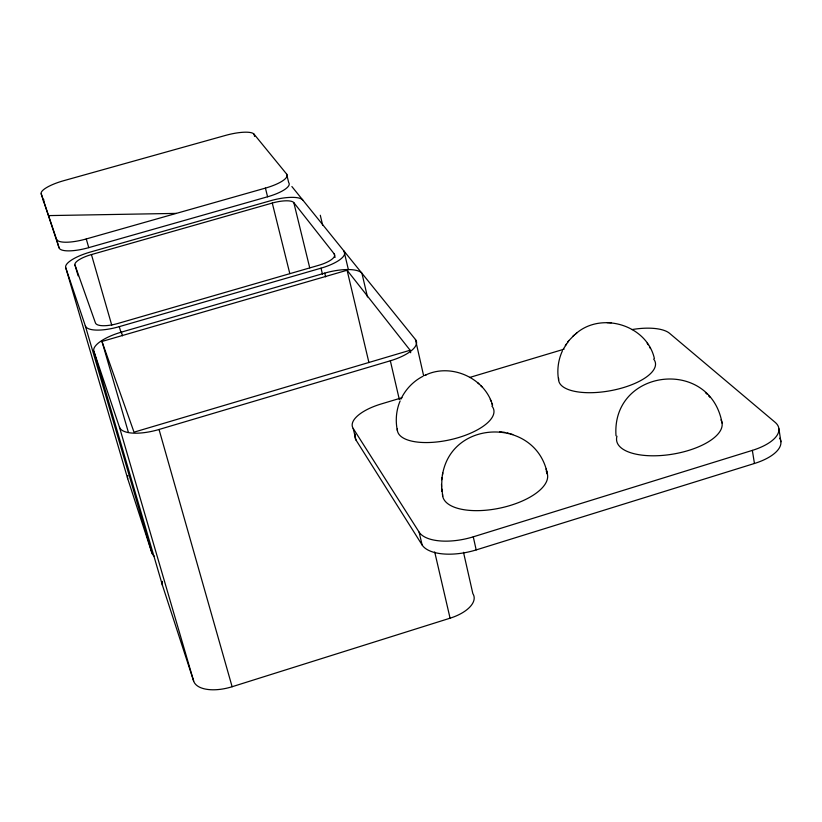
<?xml version="1.0" encoding="UTF-8"?>
<svg xmlns="http://www.w3.org/2000/svg" width="822" height="822" viewBox="0 0 822 822"><rect width="100%" height="100%" fill="white"/><g stroke="black" fill="none" stroke-linecap="round" stroke-linejoin="round"><path stroke-width="1.23" d="M441.589 486.655L442.041 477.49M442.431 475.075C451.627 418.059 536.838 417.432 547.452 474.356M441.681 479.729L442.77 472.917M400.129 400.941C396.163 410.281 395.269 420.833 397.416 430.738M562.433 350.819C558.2 359.923 556.833 370.321 558.631 380.196M400.869 399.225C405.441 389.505 413.209 381.295 422.785 376.373M563.265 349.175L568.773 340.709L574.126 335.201M567.755 342.116L568.773 340.709M565.31 345.528L566.43 343.986M575.595 333.948C600.882 311.209 646.678 324.772 654.374 358.454M572.677 336.455L576.869 332.848M424.974 375.346C450.538 362.615 484.826 377.647 492.584 405.297L491.895 403.479M424.614 375.51L426.464 374.657M367.455 296.917L361.927 273.253A32.089 10.583 -13.5 0 0 324.721 273.12L121.409 332.129A32.644 10.809 -15.6 0 0 93.872 351.241L162.458 585.326L193.663 681.099A34.226 16.615 -16.6 0 0 232.123 686.73L450.076 618.195A33.64 16.235 -12.9 0 0 472.845 593.618L463.505 552.312M402.009 397.725L381.141 403.982A39.117 15.464 -13.2 0 0 353.172 428.416L355.998 440.037L422.118 544.965A44.213 20.036 -12.4 0 0 476.185 549.918L754.442 463.485A44.152 19.04 -8.6 0 0 779.698 438.188M353.172 428.416L419.097 532.091A44.337 19.831 -12.5 0 0 473.267 536.828L752.346 450.384A44.275 18.834 -8.7 0 0 775.115 422.303L669.57 333.321A38.911 14.847 -10.3 0 0 631.974 329.591M469.526 377.504L564.046 349.186M410.116 350.244L134.017 432.167L101.969 341.449L347.09 270.243L410.116 350.244L410.692 352.751M93.872 351.241L119.437 427.142A36.158 13.265 -15.8 0 0 159.036 429.485L390.337 360.786A35.5 12.947 -13.2 0 0 415.439 339.486L291.882 186.543M302.794 200.054A28.318 8.241 -13.9 0 0 270.541 200.732L90.451 252.015A28.78 8.395 -15.4 0 0 65.729 267.674L85.324 325.851A31.472 10.039 -15.6 0 0 119.293 326.642L321.012 268.167A30.938 9.843 -13.7 0 0 343.986 251.049L348.415 269.77M41.192 193.797L56.513 239.212A27.907 7.768 -15.4 0 0 86.259 238.955L265.424 188.104A27.465 7.634 -13.9 0 0 286.601 174.017L254.029 134.15A25.39 6.514 -14.1 0 0 225.557 135.404L63.664 180.706A25.78 6.617 -15.3 0 0 41.192 193.797L59.04 247.802A27.866 7.86 -15.4 0 0 88.755 247.638L267.582 196.777A27.424 7.727 -13.9 0 0 288.697 182.597L286.601 174.017M78.131 275.832L74.977 265.044A19.183 5.59 -15.4 0 1 91.437 254.573L272.277 203.055A18.875 5.497 -13.9 0 1 293.803 202.613L334.194 253.875L335.047 257.44M48.549 215.6L176.34 213.391M607.088 322.604L608.701 322.676M609.266 322.697L611.249 322.779M502.632 432.084L504.934 432.413M499.673 431.673L501.636 431.951M507.071 432.855L509.013 433.43M510.575 433.882L512.784 434.53M722.055 423.022C710.116 356.799 611.301 368.759 616.007 435.763M477.5 382.549L478.815 383.812M480.572 385.497L481.959 386.854M705.43 392.567L706.879 394.077M708.574 395.814L710.116 397.416M647.171 343.216L648.126 344.767M649.462 346.915L650.449 348.528M490.292 399.369L490.97 401.146M74.977 265.044L95.434 322.933A20.982 6.699 -15.6 0 0 118.049 323.426L318.844 265.27A20.622 6.555 -13.7 0 0 334.194 253.875M65.729 267.674L127.718 478.712L151.947 553.062A30.003 12.751 -16.3 0 0 154.156 556.083M85.324 325.851L151.947 553.062M56.513 239.212L59.04 247.802M119.437 427.142L193.663 681.099M101.969 341.449L128.376 432.28M86.259 238.955L88.755 247.638M121.409 332.129L122.468 335.828M119.293 326.642L121.05 332.787M91.437 254.573L111.751 325.163M159.036 429.485L232.123 686.73M546.065 469.002L547.175 473.287M254.029 134.15L254.594 136.431M265.424 188.104L267.582 196.777M272.277 203.055L289.806 273.582M293.803 202.613L309.73 267.828M321.012 268.167L322.512 274.373M324.721 273.12L325.625 276.85M320.282 215.251L322.676 225.218M347.09 270.243L368.934 362.594M419.097 532.091L422.118 544.965M390.337 360.786L399.328 399.523M434.704 551.973L450.076 618.195M415.439 339.486L423.638 375.798M473.267 536.828L476.185 549.918M441.455 484.415L442.719 496.334M752.346 450.384L754.442 463.485M778.907 428.765L780.9 441.733M441.743 489.1L441.866 491.371M162.458 585.326A31.072 13.676 -16.4 0 1 162.437 581.401M43.545 201.801A25.739 6.699 -15.3 0 1 43.915 199.787M355.998 440.037A39.024 15.639 -13.2 0 1 355.392 434.18M720.976 419.898A53.43 22.533 -9.6 0 1 671.666 454.319A53.43 22.533 -9.6 0 1 616.962 436.215M653.654 359.08A49.166 19.276 -10.5 0 1 612.482 390.327A49.166 19.276 -10.5 0 1 558.652 378.284M491.885 406.037A49.31 19.82 -12.5 0 1 452.069 439.318A49.31 19.82 -12.5 0 1 397.334 428.817M546.281 471.273A53.502 23.273 -11.9 0 1 500.906 507.904A53.502 23.273 -11.9 0 1 442.524 494.104M127.718 478.712A27.547 10.748 -16.1 0 1 127.821 475.599"/></g></svg>
